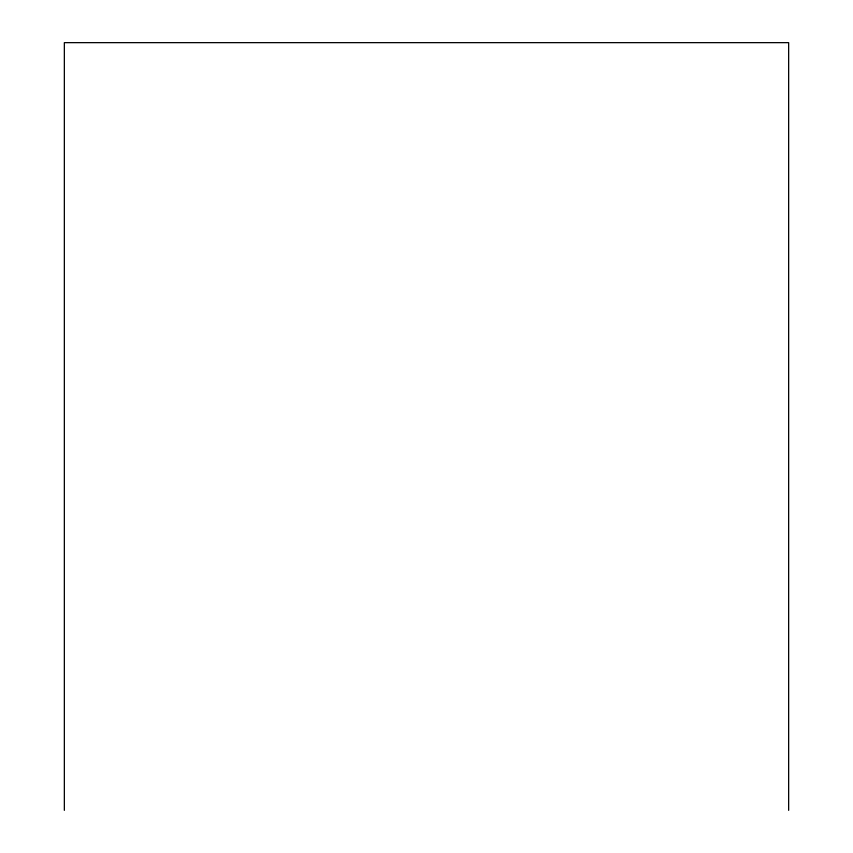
<?xml version="1.0" encoding="UTF-8"?>
<svg xmlns="http://www.w3.org/2000/svg" width="853" height="853" viewBox="0 0 853 853"><rect width="100%" height="100%" fill="white"/><g stroke="black" fill="none" stroke-linecap="round" stroke-linejoin="round"><path stroke-width="1.28" d="M788.652 810.35L788.652 42.65L64.348 42.65L64.348 810.35"/></g></svg>
